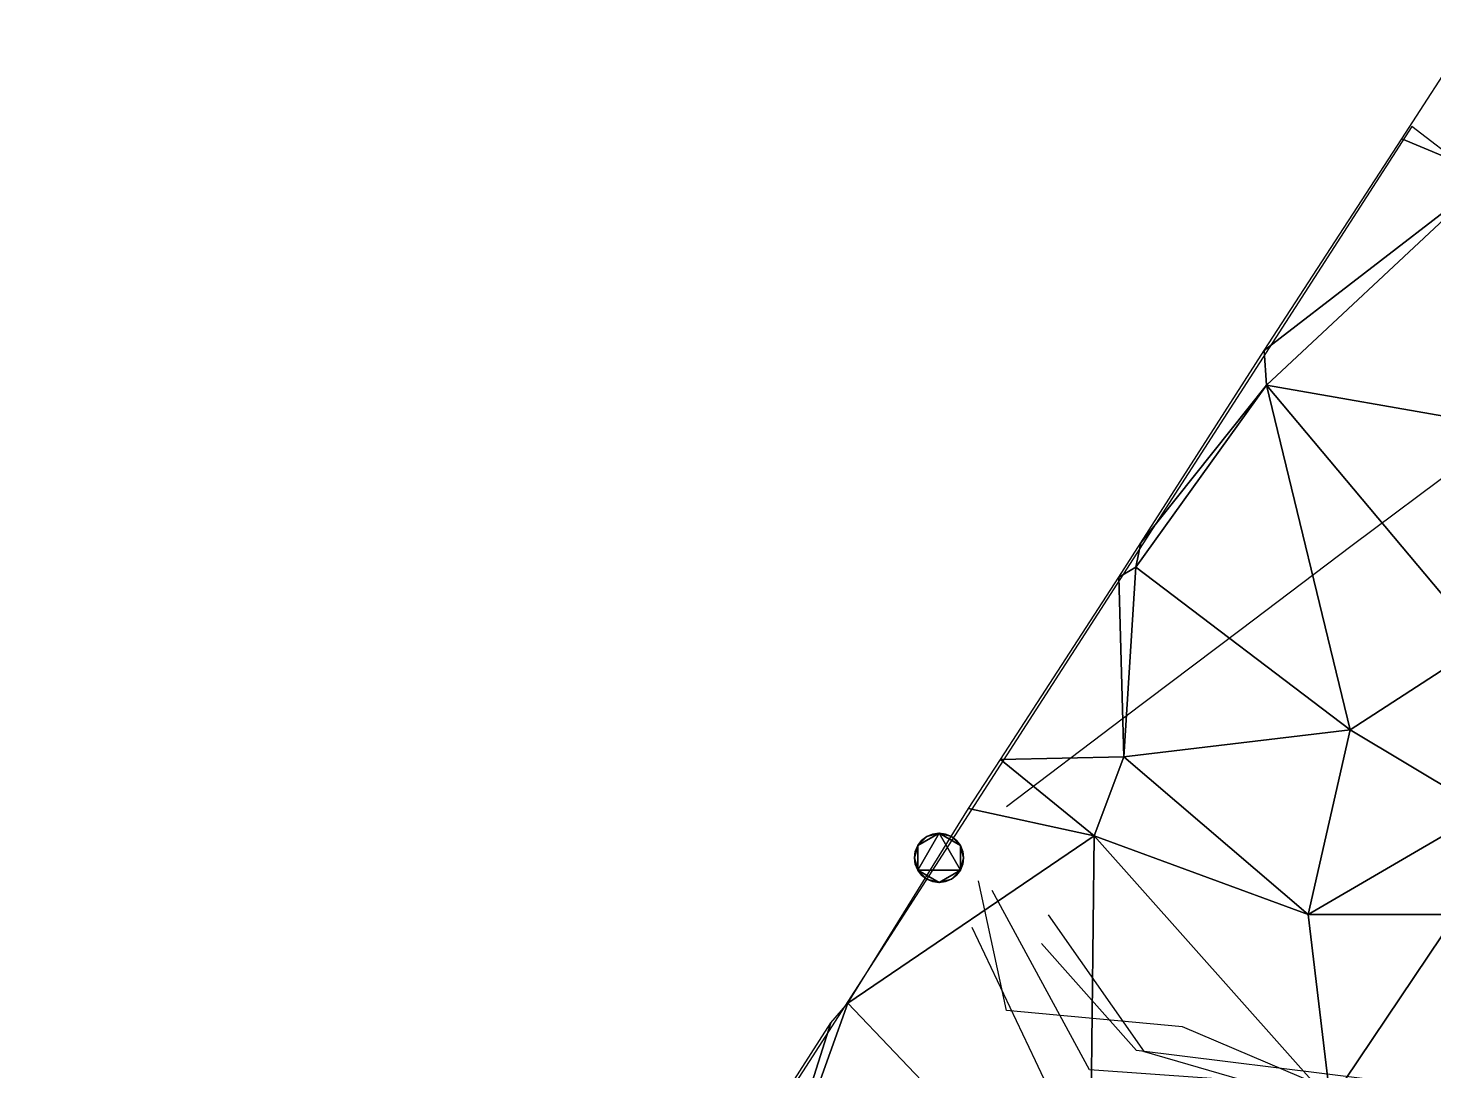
# Model space of a CAD drawing. Header units: metres. Extents: x -1474 to 1301, y -1635 to 1276.
# Drawn here: x -1250 to -679, y 286 to 710 of the extents above; entities that cross this region are included whole.
import ezdxf

# ---------------------------------------------------------------- set-up
doc = ezdxf.new("R2010")
doc.units = ezdxf.units.M

msp = doc.modelspace()

# ---------------------------------------------------------------- linework, layer by layer
for p, q in [((-692, 665, -2366), (-663, 710, -2358)), ((-688, 670, -2500), (-1250, -202, -2500)), ((-479, 510, -2500), (-688, 670, -2500)), ((-748, 579, -2372), (-692, 665, -2366)), ((-692, 665, -2366), (-656, 650, -2370)), ((-656, 650, -2370), (-692, 665, -2366)), ((-656, 650, -2370), (-748, 579, -2372)), ((-748, 579, -2372), (-656, 650, -2370)), ((-747, 565, -2372), (-656, 650, -2370)), ((-656, 650, -2370), (-747, 565, -2372)), ((-798, 501, -2360), (-748, 579, -2372)), ((-748, 579, -2372), (-747, 565, -2372)), ((-747, 565, -2372), (-748, 579, -2372)), ((-800, 491, -2360), (-747, 565, -2372)), ((-747, 565, -2372), (-800, 491, -2360)), ((-798, 501, -2360), (-747, 565, -2372)), ((-747, 565, -2372), (-798, 501, -2360)), ((-747, 565, -2372), (-713, 425, -2366)), ((-747, 565, -2372), (-659, 460, -2362)), ((-713, 425, -2366), (-747, 565, -2372)), ((-747, 565, -2372), (-639, 546, -2366)), ((-659, 460, -2362), (-747, 565, -2372)), ((-639, 546, -2366), (-747, 565, -2372)), ((-667.8981, 532.9022, -2500), (-712.1543, 499.8462, -2500)), ((-807, 487, -2362), (-798, 501, -2360)), ((-798, 501, -2360), (-800, 491, -2360)), ((-800, 491, -2360), (-798, 501, -2360)), ((-712.1543, 499.8462, -2500), (-757.86646, 465.28943, -2500)), ((-855, 413, -2362), (-807, 487, -2362)), ((-807, 487, -2362), (-800, 491, -2360)), ((-800, 491, -2360), (-807, 487, -2362)), ((-805, 414, -2358), (-807, 487, -2362)), ((-807, 487, -2362), (-805, 414, -2358)), ((-805, 414, -2358), (-800, 491, -2360)), ((-800, 491, -2360), (-805, 414, -2358)), ((-800, 491, -2360), (-713, 425, -2366)), ((-713, 425, -2366), (-800, 491, -2360)), ((-757.86646, 465.28943, -2500), (-805.07416, 429.7555, -2500)), ((-659, 460, -2362), (-713, 425, -2366)), ((-713, 425, -2366), (-659, 460, -2362)), ((-805.07416, 429.7555, -2500), (-852.57715, 393.6748, -2500)), ((-713, 425, -2366), (-805, 414, -2358)), ((-805, 414, -2358), (-713, 425, -2366)), ((-713, 425, -2366), (-730, 350, -2366)), ((-730, 350, -2366), (-713, 425, -2366)), ((-713, 425, -2366), (-658, 392, -2356)), ((-658, 392, -2356), (-713, 425, -2366)), ((-868, 393, -2366), (-855, 413, -2362)), ((-855, 413, -2362), (-805, 414, -2358)), ((-805, 414, -2358), (-855, 413, -2362)), ((-817, 382, -2366), (-855, 413, -2362)), ((-855, 413, -2362), (-817, 382, -2366)), ((-817, 382, -2366), (-805, 414, -2358)), ((-805, 414, -2358), (-817, 382, -2366)), ((-805, 414, -2358), (-730, 350, -2366)), ((-730, 350, -2366), (-805, 414, -2358)), ((-917, 314, -2370), (-868, 393, -2366)), ((-868, 393, -2366), (-817, 382, -2366)), ((-817, 382, -2366), (-868, 393, -2366)), ((-658, 392, -2356), (-730, 350, -2366)), ((-730, 350, -2366), (-658, 392, -2356)), ((-882.5882, 382.6593, -2500), (-885, 381.66028, -2500)), ((-880, 383, -2500), (-882.5882, 382.6593, -2500)), ((-877.4118, 382.6593, -2500), (-880, 383, -2500)), ((-875, 381.66028, -2500), (-877.4118, 382.6593, -2500)), ((-917, 314, -2370), (-817, 382, -2366)), ((-817, 382, -2366), (-917, 314, -2370)), ((-888.6603, 378, -2500), (-889.6593, 375.58813, -2500)), ((-887.07104, 380.07104, -2500), (-888.6603, 378, -2500)), ((-885, 381.66028, -2500), (-887.07104, 380.07104, -2500)), ((-872.92896, 380.07104, -2500), (-875, 381.66028, -2500)), ((-871.3397, 378, -2500), (-872.92896, 380.07104, -2500)), ((-870.3407, 375.58813, -2500), (-871.3397, 378, -2500)), ((-817, 382, -2366), (-819, 211, -2374)), ((-819, 211, -2374), (-817, 382, -2366)), ((-730, 350, -2366), (-817, 382, -2366)), ((-817, 382, -2366), (-721, 274, -2374)), ((-817, 382, -2366), (-730, 350, -2366)), ((-721, 274, -2374), (-817, 382, -2366)), ((-889.6593, 375.58813, -2500), (-890, 373, -2500)), ((-890, 373, -2500), (-889.6593, 370.41187, -2500)), ((-870, 373, -2500), (-870.3407, 375.58813, -2500)), ((-870.3407, 370.41187, -2500), (-870, 373, -2500)), ((-889.6593, 370.41187, -2500), (-888.6603, 368, -2500)), ((-888.6603, 368, -2500), (-887.07104, 365.92896, -2500)), ((-887.07104, 365.92896, -2500), (-885, 364.33972, -2500)), ((-875, 364.33972, -2500), (-872.92896, 365.92896, -2500)), ((-872.92896, 365.92896, -2500), (-871.3397, 368, -2500)), ((-871.3397, 368, -2500), (-870.3407, 370.41187, -2500)), ((-885, 364.33972, -2500), (-882.5882, 363.3407, -2500)), ((-882.5882, 363.3407, -2500), (-880, 363, -2500)), ((-880, 363, -2500), (-877.4118, 363.3407, -2500)), ((-877.4118, 363.3407, -2500), (-875, 364.33972, -2500)), ((-852.5525, 310.98938, -2500), (-863.9315, 363.62354, -2500)), ((-818.8941, 286.92786, -2500), (-858.4324, 359.7058, -2500)), ((-796.4764, 294.25256, -2500), (-835.5564, 349.8567, -2500)), ((-730, 350, -2366), (-721, 274, -2374)), ((-670, 350, -2368), (-730, 350, -2366)), ((-730, 350, -2366), (-670, 350, -2368)), ((-721, 274, -2374), (-730, 350, -2366)), ((-670, 350, -2368), (-721, 274, -2374)), ((-721, 274, -2374), (-670, 350, -2368)), ((-840.85864, 290.57422, -2500), (-866.5603, 344.69812, -2500)), ((-799.80304, 294.68774, -2500), (-838.3372, 338.1421, -2500)), ((-954, 211, -2374), (-917, 314, -2370)), ((-917, 314, -2370), (-954, 211, -2374)), ((-924, 306, -2372), (-917, 314, -2370)), ((-917, 314, -2370), (-819, 211, -2374)), ((-819, 211, -2374), (-917, 314, -2370)), ((-781.11835, 304.36865, -2500), (-852.5525, 310.98938, -2500)), ((-987, 208, -2376), (-924, 306, -2372)), ((-954, 211, -2374), (-924, 306, -2372)), ((-924, 306, -2372), (-954, 211, -2374)), ((-711.73303, 274.8656, -2500), (-781.11835, 304.36865, -2500)), ((-706.0288, 283.0869, -2500), (-799.80304, 294.68774, -2500)), ((-723.8544, 273.17078, -2500), (-796.4764, 294.25256, -2500)), ((-815.25037, 236.6482, -2500), (-840.85864, 290.57422, -2500)), ((-725.46344, 280.2975, -2500), (-818.8941, 286.92786, -2500))]:
    msp.add_line(p, q)
for points in [[(-888.6603, 378, -2500), (-885, 381.66028, -2500), (-880, 383, -2500), (-879.9999, 383.0001, -2500)], [(-888.6603, 368, -2500), (-888.6603, 378, -2500), (-880, 383, -2500), (-879.9999, 383.0001, -2500)], [(-880, 383, -2500), (-871.3397, 368, -2500), (-888.6603, 368, -2500), (-888.66016, 368.0001, -2500)], [(-885, 381.66028, -2500), (-882.5882, 382.6593, -2500), (-880, 383, -2500), (-879.9999, 383.0001, -2500)], [(-880, 383, -2500), (-877.4118, 382.6593, -2500), (-875, 381.66028, -2500), (-874.9999, 381.66037, -2500)], [(-880, 383, -2500), (-875, 381.66028, -2500), (-871.3397, 378, -2500), (-871.3396, 378.0001, -2500)], [(-880, 383, -2500), (-871.3397, 378, -2500), (-871.3397, 368, -2500), (-871.3396, 368.0001, -2500)], [(-890, 373, -2500), (-889.6593, 375.58813, -2500), (-888.6603, 378, -2500), (-888.66016, 378.0001, -2500)], [(-888.6603, 368, -2500), (-890, 373, -2500), (-888.6603, 378, -2500), (-888.66016, 378.0001, -2500)], [(-888.6603, 378, -2500), (-887.07104, 380.07104, -2500), (-885, 381.66028, -2500), (-884.9999, 381.66037, -2500)], [(-875, 381.66028, -2500), (-872.92896, 380.07104, -2500), (-871.3397, 378, -2500), (-871.3396, 378.0001, -2500)], [(-871.3397, 378, -2500), (-870.3407, 375.58813, -2500), (-870, 373, -2500), (-869.9999, 373.0001, -2500)], [(-871.3397, 378, -2500), (-870, 373, -2500), (-871.3397, 368, -2500), (-871.3396, 368.0001, -2500)], [(-888.6603, 368, -2500), (-889.6593, 370.41187, -2500), (-890, 373, -2500), (-889.9999, 373.0001, -2500)], [(-870, 373, -2500), (-870.3407, 370.41187, -2500), (-871.3397, 368, -2500), (-871.3396, 368.0001, -2500)], [(-885, 364.33972, -2500), (-887.07104, 365.92896, -2500), (-888.6603, 368, -2500), (-888.66016, 368.0001, -2500)], [(-880, 363, -2500), (-885, 364.33972, -2500), (-888.6603, 368, -2500), (-888.66016, 368.0001, -2500)], [(-871.3397, 368, -2500), (-880, 363, -2500), (-888.6603, 368, -2500), (-888.66016, 368.0001, -2500)], [(-871.3397, 368, -2500), (-875, 364.33972, -2500), (-880, 363, -2500), (-879.9999, 363.0001, -2500)], [(-871.3397, 368, -2500), (-872.92896, 365.92896, -2500), (-875, 364.33972, -2500), (-874.9999, 364.3398, -2500)], [(-880, 363, -2500), (-882.5882, 363.3407, -2500), (-885, 364.33972, -2500), (-884.9999, 364.3398, -2500)], [(-875, 364.33972, -2500), (-877.4118, 363.3407, -2500), (-880, 363, -2500), (-879.9999, 363.0001, -2500)]]:
    msp.add_3dface(points)

doc.saveas('drawing.dxf')
